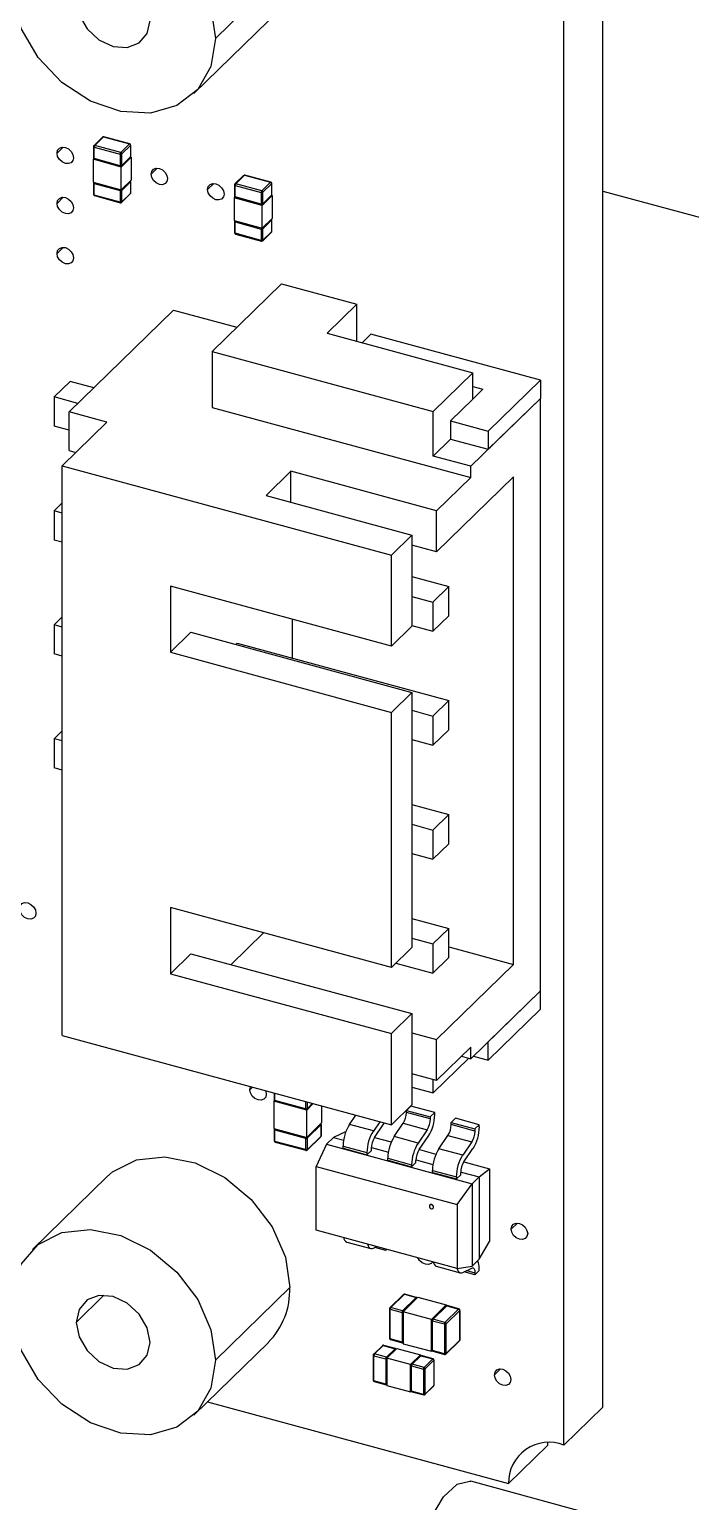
# Model space of a CAD drawing. Header units: inches. Extents: x 0 to 10.9, y 0 to 8.4.
# Drawn here: x 8.276 to 8.765, y 4.706 to 5.796 of the extents above; entities that cross this region are included whole.
import ezdxf

# ---------------------------------------------------------------- set-up
doc = ezdxf.new("R2010")
doc.units = ezdxf.units.IN
doc.header["$MEASUREMENT"] = 0

msp = doc.modelspace()

# ---------------------------------------------------------------- linework, layer by layer
at = {"color": 7, "linetype": 'Continuous', "lineweight": 25}
for p, q in [((8.7002, 4.7763), (8.7002, 5.8781)), ((8.4134, 5.7897), (8.4685, 5.8435)), ((8.6714, 4.7481), (8.6714, 5.85)), ((8.3975, 5.749), (8.4526, 5.8028)), ((8.3299, 5.7167), (8.3234, 5.7103)), ((8.3241, 5.7105), (8.3305, 5.7168)), ((8.3305, 5.7168), (8.3497, 5.7116)), ((8.35, 5.7117), (8.3308, 5.7169)), ((8.3231, 5.7097), (8.3231, 5.7012)), ((8.3236, 5.7092), (8.3428, 5.704)), ((8.3236, 5.7007), (8.3236, 5.7092)), ((8.3433, 5.7053), (8.3241, 5.7105)), ((8.3428, 5.704), (8.3428, 5.6955)), ((8.3497, 5.7116), (8.3433, 5.7053)), ((8.351, 5.7017), (8.3437, 5.6945)), ((8.3439, 5.6953), (8.3504, 5.7016)), ((8.3441, 5.7042), (8.3506, 5.7105)), ((8.3441, 5.6957), (8.3441, 5.7042)), ((8.3506, 5.702), (8.3441, 5.6957)), ((8.3506, 5.7105), (8.3506, 5.702)), ((8.3506, 5.7018), (8.351, 5.7017)), ((8.3507, 5.7023), (8.3507, 5.7108)), ((8.351, 5.7017), (8.351, 5.6848)), ((8.3233, 5.7006), (8.3228, 5.7002)), ((8.3437, 5.6945), (8.3228, 5.7002)), ((8.3228, 5.7002), (8.3228, 5.6833)), ((8.3428, 5.6955), (8.3236, 5.7007)), ((8.3238, 5.7003), (8.343, 5.695)), ((8.3437, 5.6776), (8.3437, 5.6945)), ((8.3228, 5.6833), (8.3437, 5.6776)), ((8.3231, 5.6827), (8.3231, 5.6742)), ((8.3236, 5.6822), (8.3428, 5.677)), ((8.3236, 5.6737), (8.3236, 5.6822)), ((8.351, 5.6848), (8.3437, 5.6776)), ((8.3441, 5.6772), (8.3506, 5.6835)), ((8.3506, 5.6835), (8.3506, 5.675)), ((8.3507, 5.6753), (8.3507, 5.6838)), ((8.4276, 5.6813), (8.4276, 5.6728)), ((8.4343, 5.6883), (8.4279, 5.682)), ((8.4281, 5.6809), (8.4473, 5.6756)), ((8.4281, 5.6723), (8.4281, 5.6809)), ((8.4285, 5.6821), (8.435, 5.6884)), ((8.4477, 5.6769), (8.4285, 5.6821)), ((8.435, 5.6884), (8.4542, 5.6832)), ((8.4545, 5.6833), (8.4352, 5.6885)), ((8.4542, 5.6832), (8.4477, 5.6769)), ((8.4486, 5.6758), (8.455, 5.6821)), ((8.455, 5.6821), (8.455, 5.6736)), ((8.4552, 5.6739), (8.4552, 5.6824)), ((8.3428, 5.6685), (8.3236, 5.6737)), ((8.3238, 5.6733), (8.343, 5.668)), ((8.3428, 5.677), (8.3428, 5.6685)), ((8.3439, 5.6683), (8.3504, 5.6746)), ((8.3441, 5.6687), (8.3441, 5.6772)), ((8.3506, 5.675), (8.3441, 5.6687)), ((8.4277, 5.6722), (8.4272, 5.6718)), ((8.4481, 5.6661), (8.4272, 5.6718)), ((8.4272, 5.6718), (8.4272, 5.6549)), ((8.4473, 5.6671), (8.4281, 5.6723)), ((8.4283, 5.6719), (8.4475, 5.6666)), ((8.4473, 5.6756), (8.4473, 5.6671)), ((8.4555, 5.6733), (8.4481, 5.6661)), ((8.4484, 5.6669), (8.4549, 5.6732)), ((8.4486, 5.6673), (8.4486, 5.6758)), ((8.455, 5.6736), (8.4486, 5.6673)), ((8.455, 5.6734), (8.4555, 5.6733)), ((8.4555, 5.6733), (8.4555, 5.6564)), ((8.7002, 5.6767), (9.2549, 5.526)), ((8.4481, 5.6492), (8.4481, 5.6661)), ((8.4272, 5.6549), (8.4481, 5.6492)), ((8.4276, 5.6543), (8.4276, 5.6458)), ((8.4281, 5.6539), (8.4473, 5.6486)), ((8.4281, 5.6454), (8.4281, 5.6539)), ((8.4473, 5.6486), (8.4473, 5.6401)), ((8.4555, 5.6564), (8.4481, 5.6492)), ((8.4486, 5.6488), (8.455, 5.6551)), ((8.4486, 5.6403), (8.4486, 5.6488)), ((8.455, 5.6466), (8.4486, 5.6403)), ((8.455, 5.6551), (8.455, 5.6466)), ((8.4552, 5.6469), (8.4552, 5.6554)), ((8.4473, 5.6401), (8.4281, 5.6454)), ((8.4283, 5.6449), (8.4475, 5.6396)), ((8.4484, 5.6399), (8.4549, 5.6462)), ((8.4624, 5.6081), (8.411, 5.5579)), ((8.4624, 5.6081), (8.5182, 5.593)), ((8.5182, 5.593), (8.4961, 5.5714)), ((8.5182, 5.5654), (8.5182, 5.593)), ((8.3052, 5.5132), (8.3824, 5.5885)), ((8.3824, 5.5885), (8.4293, 5.5758)), ((8.4961, 5.5714), (8.6041, 5.5421)), ((8.5286, 5.5707), (8.5221, 5.5644)), ((8.654, 5.5367), (8.5286, 5.5707)), ((8.411, 5.5579), (8.411, 5.5165)), ((8.411, 5.5579), (8.5747, 5.5134)), ((8.6041, 5.5421), (8.5747, 5.5134)), ((8.6041, 5.5227), (8.6041, 5.5421)), ((8.3058, 5.5358), (8.294, 5.5243)), ((8.3234, 5.531), (8.3058, 5.5358)), ((8.6041, 5.5319), (8.6114, 5.5299)), ((8.6041, 5.5319), (8.6114, 5.5299)), ((8.6114, 5.5299), (8.6041, 5.5227)), ((8.6154, 5.499), (8.654, 5.5367)), ((8.654, 5.5367), (8.654, 5.5232)), ((8.3116, 5.5195), (8.294, 5.5243)), ((8.294, 5.5243), (8.294, 5.5027)), ((8.411, 5.5165), (8.6025, 5.4645)), ((8.6041, 5.5227), (8.5875, 5.5066)), ((8.654, 5.5231), (8.6025, 5.4729)), ((8.6154, 5.4855), (8.654, 5.5232)), ((8.6539, 5.5231), (8.654, 5.5231)), ((8.654, 5.0844), (8.654, 5.5231)), ((8.3, 5.4733), (8.333, 5.5056)), ((8.333, 5.5056), (8.3052, 5.5132)), ((8.3052, 5.4845), (8.3052, 5.5132)), ((8.5747, 5.4805), (8.5747, 5.5134)), ((8.5875, 5.5066), (8.5875, 5.4931)), ((8.5875, 5.5066), (8.6154, 5.499)), ((8.3052, 5.4997), (8.294, 5.5027)), ((8.6154, 5.499), (8.6154, 5.4855)), ((8.3052, 5.4845), (8.3101, 5.4832)), ((8.5875, 5.4931), (8.5747, 5.4805)), ((8.5875, 5.4931), (8.6154, 5.4855)), ((8.3, 5.0515), (8.3, 5.4733)), ((8.3, 5.4733), (8.5437, 5.4071)), ((8.6025, 5.4729), (8.5747, 5.4805)), ((8.6025, 5.4645), (8.6025, 5.4729)), ((8.4693, 5.4692), (8.4509, 5.4512)), ((8.5772, 5.4398), (8.4693, 5.4692)), ((8.4693, 5.4462), (8.4693, 5.4692)), ((8.6342, 5.4651), (8.5772, 5.4095)), ((8.5772, 5.4398), (8.6025, 5.4645)), ((8.6342, 5.104), (8.6342, 5.4651)), ((8.4509, 5.4512), (8.5589, 5.4219)), ((8.3, 5.4458), (8.294, 5.4399)), ((8.3, 5.4383), (8.294, 5.4399)), ((8.294, 5.4399), (8.294, 5.4183)), ((8.5772, 5.4095), (8.5772, 5.4398)), ((8.3, 5.4167), (8.294, 5.4183)), ((8.5437, 5.4071), (8.5589, 5.4219)), ((8.5589, 5.4219), (8.5589, 5.3544)), ((8.5437, 5.3396), (8.5437, 5.4071)), ((8.5772, 5.4095), (8.5589, 5.4145)), ((8.5589, 5.3912), (8.5863, 5.3838)), ((8.5437, 5.3396), (8.3801, 5.3841)), ((8.3801, 5.3841), (8.3801, 5.3352)), ((8.5589, 5.3765), (8.5745, 5.3723)), ((8.5863, 5.3838), (8.5745, 5.3723)), ((8.5863, 5.3622), (8.5863, 5.3838)), ((8.5745, 5.3723), (8.5745, 5.3507)), ((8.3, 5.3614), (8.294, 5.3556)), ((8.3, 5.3539), (8.294, 5.3556)), ((8.294, 5.3556), (8.294, 5.334)), ((8.4706, 5.3308), (8.4706, 5.3595)), ((8.5589, 5.3544), (8.5437, 5.3396)), ((8.5589, 5.3549), (8.5745, 5.3507)), ((8.5745, 5.3507), (8.5863, 5.3622)), ((8.3952, 5.35), (8.3801, 5.3352)), ((8.3952, 5.35), (8.5589, 5.3055)), ((8.4296, 5.342), (8.4285, 5.3409)), ((8.4296, 5.342), (8.5863, 5.2994)), ((8.3, 5.3323), (8.294, 5.334)), ((8.3801, 5.3352), (8.5437, 5.2907)), ((8.5589, 5.3055), (8.5437, 5.2907)), ((8.5589, 5.3055), (8.5589, 5.1165)), ((8.5863, 5.2994), (8.5745, 5.2879)), ((8.5863, 5.2778), (8.5863, 5.2994)), ((8.5437, 5.1017), (8.5437, 5.2907)), ((8.5589, 5.2922), (8.5745, 5.2879)), ((8.5745, 5.2879), (8.5745, 5.2663)), ((8.3, 5.277), (8.294, 5.2712)), ((8.5745, 5.2663), (8.5863, 5.2778)), ((8.3, 5.2696), (8.294, 5.2712)), ((8.294, 5.2712), (8.294, 5.2496)), ((8.5589, 5.2706), (8.5745, 5.2663)), ((8.3, 5.248), (8.294, 5.2496)), ((8.5589, 5.2225), (8.5863, 5.215)), ((8.5863, 5.215), (8.5745, 5.2035)), ((8.5863, 5.1934), (8.5863, 5.215)), ((8.5589, 5.2078), (8.5745, 5.2035)), ((8.5745, 5.2035), (8.5745, 5.182)), ((8.5745, 5.182), (8.5863, 5.1934)), ((8.5589, 5.1862), (8.5745, 5.182)), ((8.5437, 5.1017), (8.3801, 5.1462)), ((8.3801, 5.1462), (8.3801, 5.0972)), ((8.5589, 5.1381), (8.5863, 5.1307)), ((8.425, 5.104), (8.449, 5.1274)), ((8.5589, 5.1234), (8.5745, 5.1192)), ((8.5863, 5.1307), (8.5745, 5.1192)), ((8.5863, 5.1091), (8.5863, 5.1307)), ((8.5589, 5.1165), (8.5437, 5.1017)), ((8.5745, 5.1192), (8.5745, 5.0976)), ((8.5863, 5.117), (8.6342, 5.104)), ((8.3952, 5.112), (8.3801, 5.0972)), ((8.3952, 5.112), (8.5589, 5.0676)), ((8.5471, 5.105), (8.5745, 5.0976)), ((8.5745, 5.0976), (8.5863, 5.1091)), ((8.5772, 5.0484), (8.6342, 5.104)), ((8.3801, 5.0972), (8.5437, 5.0528)), ((8.654, 5.0844), (8.6025, 5.0342)), ((8.6154, 5.0467), (8.654, 5.0844)), ((8.654, 5.0844), (8.6539, 5.0844)), ((8.654, 5.0709), (8.654, 5.0844)), ((8.6154, 5.0332), (8.654, 5.0709)), ((8.5589, 5.0676), (8.5437, 5.0528)), ((8.5589, 5.0676), (8.5589, 5.0001)), ((8.3, 5.0515), (8.5437, 4.9853)), ((8.5437, 4.9853), (8.5437, 5.0528)), ((8.5589, 5.0534), (8.5772, 5.0484)), ((8.5772, 5.018), (8.5772, 5.0484)), ((8.6025, 5.0427), (8.5772, 5.018)), ((8.5957, 5.0361), (8.6025, 5.0342)), ((8.6025, 5.0342), (8.6025, 5.0427)), ((8.6045, 5.0362), (8.6154, 5.0332)), ((8.6153, 5.0467), (8.6154, 5.0467)), ((8.6154, 5.0332), (8.6154, 5.0467)), ((8.601, 5.0346), (8.5747, 5.0089)), ((8.5772, 5.018), (8.5589, 5.023)), ((8.5747, 5.0089), (8.5747, 5.0187)), ((8.457, 5.0088), (8.457, 5.0038)), ((8.4802, 4.9972), (8.4575, 5.0034)), ((8.5589, 5.0132), (8.5747, 5.0089)), ((8.4571, 5.0033), (8.4566, 5.0028)), ((8.481, 4.9962), (8.4566, 5.0028)), ((8.4566, 5.0028), (8.4566, 4.9826)), ((8.4577, 5.0029), (8.4804, 4.9967)), ((8.4859, 5.001), (8.481, 4.9962)), ((8.481, 4.9759), (8.481, 4.9962)), ((8.4813, 4.997), (8.4855, 5.0011)), ((8.492, 4.9993), (8.492, 4.9867)), ((8.5127, 4.9856), (8.5174, 4.9924)), ((8.5589, 5.0001), (8.5437, 4.9853)), ((8.5548, 4.996), (8.5581, 4.9991)), ((8.5548, 4.996), (8.5725, 4.9912)), ((8.5548, 4.9944), (8.5548, 4.996)), ((8.5725, 4.9896), (8.5549, 4.9944)), ((8.5758, 4.9943), (8.5581, 4.9991)), ((8.5758, 4.9943), (8.5725, 4.9912)), ((8.5758, 4.9927), (8.5758, 4.9943)), ((8.4566, 4.9826), (8.481, 4.9759)), ((8.457, 4.982), (8.457, 4.9735)), ((8.4575, 4.9815), (8.4802, 4.9754)), ((8.4575, 4.973), (8.4575, 4.9815)), ((8.492, 4.9867), (8.481, 4.9759)), ((8.4815, 4.9756), (8.4916, 4.9855)), ((8.4916, 4.9855), (8.4916, 4.977)), ((8.4917, 4.9772), (8.4917, 4.9857)), ((8.5304, 4.9808), (8.5127, 4.9856)), ((8.5351, 4.9876), (8.5304, 4.9807)), ((8.5312, 4.9759), (8.5379, 4.9857)), ((8.5379, 4.9857), (8.5385, 4.9867)), ((8.5458, 4.9766), (8.5525, 4.9864)), ((8.5525, 4.9864), (8.5702, 4.9816)), ((8.5702, 4.9816), (8.5635, 4.9718)), ((8.5725, 4.9912), (8.5725, 4.9896)), ((8.5879, 4.987), (8.5911, 4.9901)), ((8.5879, 4.987), (8.6056, 4.9822)), ((8.5879, 4.9854), (8.5879, 4.987)), ((8.6056, 4.9806), (8.5879, 4.9854)), ((8.6088, 4.9853), (8.5911, 4.9901)), ((8.6088, 4.9853), (8.6056, 4.9822)), ((8.6056, 4.9822), (8.6056, 4.9806)), ((8.6088, 4.9837), (8.6088, 4.9853)), ((8.4802, 4.9669), (8.4575, 4.973)), ((8.4577, 4.9725), (8.4804, 4.9664)), ((8.4802, 4.9754), (8.4802, 4.9669)), ((8.4813, 4.9666), (8.4914, 4.9765)), ((8.4916, 4.977), (8.4815, 4.9671)), ((8.4815, 4.9671), (8.4815, 4.9756)), ((8.4957, 4.9709), (8.4881, 4.9545)), ((8.5009, 4.976), (8.4957, 4.9709)), ((8.4957, 4.9709), (8.6035, 4.9416)), ((8.5101, 4.9803), (8.5009, 4.976)), ((8.5009, 4.976), (8.5084, 4.974)), ((8.5313, 4.9759), (8.5436, 4.9726)), ((8.5635, 4.9718), (8.5458, 4.9766)), ((8.5643, 4.9669), (8.571, 4.9767)), ((8.5789, 4.9676), (8.5856, 4.9774)), ((8.5856, 4.9774), (8.6032, 4.9726)), ((8.6032, 4.9726), (8.5966, 4.9628)), ((8.5079, 4.9695), (8.5256, 4.9647)), ((8.508, 4.9679), (8.508, 4.9695)), ((8.508, 4.9679), (8.5256, 4.9631)), ((8.5256, 4.9631), (8.5289, 4.9663)), ((8.5256, 4.9647), (8.5256, 4.9631)), ((8.5289, 4.9684), (8.5415, 4.965)), ((8.5289, 4.9663), (8.5289, 4.9679)), ((8.541, 4.9605), (8.5587, 4.9557)), ((8.541, 4.959), (8.541, 4.9605)), ((8.5644, 4.9669), (8.5767, 4.9636)), ((8.5966, 4.9628), (8.5789, 4.9676)), ((8.5974, 4.9579), (8.6041, 4.9677)), ((8.4881, 4.9545), (8.5925, 4.9262)), ((8.4881, 4.9074), (8.4881, 4.9545)), ((8.541, 4.959), (8.5587, 4.9541)), ((8.5587, 4.9541), (8.5619, 4.9573)), ((8.5587, 4.9557), (8.5587, 4.9541)), ((8.5619, 4.9573), (8.5619, 4.9589)), ((8.562, 4.9594), (8.5745, 4.956)), ((8.5741, 4.9515), (8.5918, 4.9467)), ((8.5741, 4.95), (8.5741, 4.9515)), ((8.5741, 4.95), (8.5918, 4.9452)), ((8.595, 4.9483), (8.595, 4.9499)), ((8.5953, 4.9503), (8.6088, 4.9467)), ((8.5974, 4.9579), (8.6163, 4.9528)), ((8.6088, 4.9467), (8.6163, 4.9528)), ((8.6163, 4.9528), (8.6163, 4.8988)), ((8.333, 4.9467), (8.2779, 4.8929)), ((8.5918, 4.9452), (8.595, 4.9483)), ((8.5918, 4.9467), (8.5918, 4.9452)), ((8.5925, 4.9262), (8.6035, 4.9416)), ((8.6035, 4.9416), (8.6088, 4.9467)), ((8.6035, 4.9416), (8.6035, 4.8807)), ((8.6088, 4.9467), (8.6088, 4.8858)), ((8.5721, 4.926), (8.5721, 4.9259)), ((8.5733, 4.9262), (8.5734, 4.9262)), ((8.5746, 4.9234), (8.5746, 4.9234)), ((8.5925, 4.9262), (8.5925, 4.879)), ((8.5925, 4.879), (8.4881, 4.9074)), ((8.5108, 4.8985), (8.5284, 4.8937)), ((8.5304, 4.8939), (8.533, 4.8952)), ((8.5395, 4.8922), (8.5314, 4.8944)), ((8.6088, 4.8858), (8.6163, 4.8988)), ((8.5395, 4.8934), (8.5395, 4.8922)), ((8.5395, 4.8922), (8.5404, 4.8932)), ((8.6035, 4.8807), (8.6088, 4.8858)), ((8.5769, 4.8805), (8.5946, 4.8757)), ((8.5925, 4.879), (8.6035, 4.8807)), ((8.5966, 4.8759), (8.6032, 4.8792)), ((8.6056, 4.8742), (8.5975, 4.8764)), ((8.6056, 4.8742), (8.6088, 4.8773)), ((8.6056, 4.8758), (8.6056, 4.8742)), ((8.6088, 4.8773), (8.6088, 4.8789)), ((8.4134, 4.8111), (8.4685, 4.8649)), ((8.5527, 4.8597), (8.5426, 4.8498)), ((8.5432, 4.8499), (8.5534, 4.8598)), ((8.5621, 4.8574), (8.552, 4.8475)), ((8.5634, 4.8576), (8.5524, 4.8469)), ((8.5534, 4.8598), (8.5621, 4.8574)), ((8.5624, 4.8575), (8.5536, 4.8599)), ((8.5634, 4.8576), (8.5843, 4.8519)), ((8.5843, 4.8519), (8.5733, 4.8412)), ((8.5841, 4.8512), (8.5739, 4.8413)), ((8.5746, 4.8414), (8.5847, 4.8513)), ((8.5843, 4.8519), (8.5843, 4.8513)), ((8.5847, 4.8513), (8.5935, 4.8489)), ((8.5937, 4.849), (8.585, 4.8514)), ((8.5423, 4.8491), (8.5423, 4.8271)), ((8.5428, 4.8487), (8.5516, 4.8463)), ((8.5428, 4.8267), (8.5428, 4.8487)), ((8.552, 4.8475), (8.5432, 4.8499)), ((8.5516, 4.8463), (8.5516, 4.8243)), ((8.5733, 4.8412), (8.5524, 4.8469)), ((8.5524, 4.8469), (8.5524, 4.8232)), ((8.5733, 4.8176), (8.5733, 4.8412)), ((8.5736, 4.8406), (8.5736, 4.8186)), ((8.5741, 4.8402), (8.5829, 4.8378)), ((8.5741, 4.8181), (8.5741, 4.8402)), ((8.5833, 4.839), (8.5746, 4.8414)), ((8.5935, 4.8489), (8.5833, 4.839)), ((8.5842, 4.838), (8.5943, 4.8479)), ((8.5943, 4.8479), (8.5943, 4.8259)), ((8.5944, 4.8261), (8.5944, 4.8481)), ((8.5829, 4.8378), (8.5829, 4.8158)), ((8.5842, 4.816), (8.5842, 4.838)), ((8.3975, 4.7704), (8.4526, 4.8242)), ((8.537, 4.8217), (8.5306, 4.8154)), ((8.5312, 4.8156), (8.5377, 4.8219)), ((8.5377, 4.8219), (8.5465, 4.8195)), ((8.5467, 4.8196), (8.538, 4.822)), ((8.5465, 4.8195), (8.54, 4.8132)), ((8.5478, 4.8197), (8.5404, 4.8125)), ((8.5516, 4.8243), (8.5428, 4.8267)), ((8.543, 4.8262), (8.5518, 4.8238)), ((8.5478, 4.8197), (8.5652, 4.815)), ((8.5524, 4.8232), (8.5733, 4.8176)), ((8.5738, 4.818), (8.5733, 4.8176)), ((8.5829, 4.8158), (8.5741, 4.8181)), ((8.584, 4.8155), (8.5941, 4.8254)), ((8.5943, 4.8259), (8.5842, 4.816)), ((8.5303, 4.8148), (8.5303, 4.7961)), ((8.5308, 4.8143), (8.5396, 4.8119)), ((8.5308, 4.7957), (8.5308, 4.8143)), ((8.54, 4.8132), (8.5312, 4.8156)), ((8.5396, 4.8119), (8.5396, 4.7933)), ((8.5578, 4.8078), (8.5404, 4.8125)), ((8.5404, 4.8125), (8.5404, 4.7923)), ((8.5652, 4.815), (8.5578, 4.8078)), ((8.5578, 4.7875), (8.5578, 4.8078)), ((8.5581, 4.8072), (8.5581, 4.7886)), ((8.5649, 4.8142), (8.5584, 4.8079)), ((8.5591, 4.808), (8.5656, 4.8143)), ((8.5679, 4.8056), (8.5591, 4.808)), ((8.5652, 4.815), (8.5652, 4.8144)), ((8.5656, 4.8143), (8.5743, 4.8119)), ((8.5746, 4.812), (8.5658, 4.8144)), ((8.5743, 4.8119), (8.5679, 4.8056)), ((8.5687, 4.8046), (8.5752, 4.8109)), ((8.5743, 4.8177), (8.5831, 4.8153)), ((8.5752, 4.8109), (8.5752, 4.7923)), ((8.5753, 4.7925), (8.5753, 4.8111)), ((8.5587, 4.8068), (8.5674, 4.8044)), ((8.5587, 4.7881), (8.5587, 4.8068)), ((8.5674, 4.8044), (8.5674, 4.7857)), ((8.5687, 4.7859), (8.5687, 4.8046)), ((8.5396, 4.7933), (8.5308, 4.7957)), ((8.531, 4.7952), (8.5398, 4.7928)), ((8.5404, 4.7923), (8.5578, 4.7875)), ((8.5583, 4.788), (8.5578, 4.7875)), ((8.5674, 4.7857), (8.5587, 4.7881)), ((8.5588, 4.7876), (8.5676, 4.7853)), ((8.5685, 4.7855), (8.575, 4.7918)), ((8.5752, 4.7923), (8.5687, 4.7859)), ((8.4076, 4.7802), (8.6305, 4.7196)), ((8.7002, 4.7763), (8.6714, 4.7481)), ((8.6593, 4.7478), (8.6305, 4.7196)), ((8.6593, 4.7497), (8.6593, 4.7478)), ((8.7069, 4.6929), (8.6025, 4.7213))]:
    msp.add_line(p, q, dxfattribs=at)
at = {"color": 8, "linetype": 'Continuous', "lineweight": 25}
for p, q in [((8.3008, 5.7092), (8.2962, 5.7047)), ((8.3704, 5.6937), (8.3658, 5.6892)), ((8.4122, 5.6823), (8.4076, 5.6778)), ((8.3008, 5.6721), (8.2962, 5.6676)), ((8.3008, 5.635), (8.2962, 5.6305)), ((8.4409, 5.0132), (8.4389, 5.0113)), ((8.4575, 5.0034), (8.4575, 5.0087)), ((8.4802, 5.0025), (8.4802, 4.9972)), ((8.4815, 4.9974), (8.4815, 5.0022)), ((8.4853, 5.0012), (8.4815, 4.9974)), ((8.637, 4.9125), (8.6324, 4.9081)), ((8.5996, 4.8774), (8.6056, 4.8758)), ((8.3104, 4.839), (8.3309, 4.8591)), ((8.6246, 4.8045), (8.62, 4.8001))]:
    msp.add_line(p, q, dxfattribs=at)
at = {"color": 7, "linetype": 'Continuous', "lineweight": 25, "flags": 128}
for points in [[(8.4134, 5.7897), (8.4101, 5.769), (8.4003, 5.7519), (8.3849, 5.7401), (8.3654, 5.7344), (8.3433, 5.7356), (8.3208, 5.7433), (8.2998, 5.757), (8.2822, 5.7755), (8.2695, 5.797), (8.2628, 5.8197), (8.2628, 5.8416), (8.2695, 5.8607), (8.2822, 5.8753), (8.2998, 5.8841), (8.3208, 5.8864), (8.3433, 5.8819), (8.3654, 5.8711), (8.3849, 5.8548), (8.4003, 5.8346), (8.4101, 5.8123), (8.4134, 5.7897)], [(8.3104, 5.8177), (8.3125, 5.807), (8.3184, 5.7968), (8.3272, 5.7887), (8.3377, 5.7838), (8.3481, 5.783), (8.357, 5.7864), (8.3629, 5.7933), (8.365, 5.8029), (8.3629, 5.8136), (8.357, 5.8237), (8.3481, 5.8319), (8.3377, 5.8367), (8.3272, 5.8376), (8.3184, 5.8342), (8.3125, 5.8273), (8.3104, 5.8177)], [(8.2962, 5.7047), (8.2966, 5.7069), (8.298, 5.7084), (8.2999, 5.7092), (8.3023, 5.709), (8.3046, 5.7079), (8.3066, 5.7061), (8.3079, 5.7038), (8.3084, 5.7014), (8.3079, 5.6993), (8.3066, 5.6977), (8.3046, 5.697), (8.3023, 5.6972), (8.2999, 5.6983), (8.298, 5.7001), (8.2966, 5.7024), (8.2962, 5.7047)], [(8.3658, 5.6892), (8.3663, 5.6913), (8.3676, 5.6929), (8.3696, 5.6936), (8.3719, 5.6934), (8.3742, 5.6924), (8.3762, 5.6905), (8.3775, 5.6883), (8.378, 5.6859), (8.3775, 5.6837), (8.3762, 5.6822), (8.3742, 5.6814), (8.3719, 5.6816), (8.3696, 5.6827), (8.3676, 5.6845), (8.3663, 5.6868), (8.3658, 5.6892)], [(8.4076, 5.6778), (8.4081, 5.68), (8.4094, 5.6815), (8.4114, 5.6823), (8.4137, 5.6821), (8.416, 5.681), (8.418, 5.6792), (8.4193, 5.6769), (8.4198, 5.6745), (8.4193, 5.6724), (8.418, 5.6708), (8.416, 5.6701), (8.4137, 5.6703), (8.4114, 5.6714), (8.4094, 5.6732), (8.4081, 5.6755), (8.4076, 5.6778)], [(8.2962, 5.6676), (8.2966, 5.6698), (8.298, 5.6713), (8.2999, 5.6721), (8.3023, 5.6719), (8.3046, 5.6708), (8.3066, 5.669), (8.3079, 5.6667), (8.3084, 5.6643), (8.3079, 5.6622), (8.3066, 5.6606), (8.3046, 5.6599), (8.3023, 5.6601), (8.2999, 5.6611), (8.298, 5.663), (8.2966, 5.6652), (8.2962, 5.6676)], [(8.2962, 5.6305), (8.2966, 5.6326), (8.298, 5.6342), (8.2999, 5.6349), (8.3023, 5.6348), (8.3046, 5.6337), (8.3066, 5.6318), (8.3079, 5.6296), (8.3084, 5.6272), (8.3079, 5.6251), (8.3066, 5.6235), (8.3046, 5.6228), (8.3023, 5.6229), (8.2999, 5.624), (8.298, 5.6258), (8.2966, 5.6281), (8.2962, 5.6305)], [(8.2683, 5.1454), (8.2688, 5.1475), (8.2701, 5.1491), (8.2721, 5.1498), (8.2744, 5.1496), (8.2768, 5.1485), (8.2787, 5.1467), (8.2801, 5.1444), (8.2805, 5.1421), (8.2801, 5.1399), (8.2787, 5.1384), (8.2768, 5.1376), (8.2744, 5.1378), (8.2721, 5.1389), (8.2701, 5.1407), (8.2688, 5.143), (8.2683, 5.1454)], [(8.4389, 5.0113), (8.4394, 5.0134), (8.4395, 5.0136)], [(8.4506, 5.0106), (8.4507, 5.0103), (8.4511, 5.0079), (8.4507, 5.0058), (8.4493, 5.0043), (8.4474, 5.0035), (8.445, 5.0037), (8.4427, 5.0048), (8.4407, 5.0066), (8.4394, 5.0089), (8.4389, 5.0113)], [(8.333, 4.9467), (8.3373, 4.9504), (8.3549, 4.9593), (8.376, 4.9616), (8.3985, 4.9571), (8.4205, 4.9462), (8.44, 4.93), (8.4554, 4.9098), (8.4652, 4.8874), (8.4685, 4.8649)], [(8.5733, 4.9262), (8.5727, 4.9262), (8.5722, 4.926), (8.5719, 4.9256), (8.5718, 4.9251), (8.5719, 4.9245), (8.5722, 4.9239), (8.5727, 4.9234), (8.5733, 4.9231), (8.5739, 4.9231), (8.5745, 4.9233), (8.5748, 4.9237), (8.5749, 4.9242), (8.5748, 4.9248), (8.5745, 4.9254), (8.5739, 4.9259), (8.5733, 4.9262)], [(8.4134, 4.8111), (8.4101, 4.7903), (8.4003, 4.7733), (8.3849, 4.7614), (8.3654, 4.7558), (8.3433, 4.7569), (8.3208, 4.7647), (8.2998, 4.7784), (8.2822, 4.7968), (8.2695, 4.8183), (8.2628, 4.841), (8.2628, 4.8629), (8.2695, 4.882), (8.2822, 4.8966), (8.2998, 4.9055), (8.3208, 4.9078), (8.3433, 4.9033), (8.3654, 4.8924), (8.3849, 4.8762), (8.4003, 4.856), (8.4101, 4.8336), (8.4134, 4.8111)], [(8.6324, 4.9081), (8.6329, 4.9102), (8.6342, 4.9118), (8.6362, 4.9125), (8.6385, 4.9123), (8.6408, 4.9112), (8.6428, 4.9094), (8.6441, 4.9071), (8.6446, 4.9047), (8.6441, 4.9026), (8.6428, 4.9011), (8.6408, 4.9003), (8.6385, 4.9005), (8.6362, 4.9016), (8.6342, 4.9034), (8.6329, 4.9057), (8.6324, 4.9081)], [(8.526, 4.8971), (8.5264, 4.8958), (8.527, 4.8948), (8.5277, 4.894), (8.5285, 4.8936), (8.5294, 4.8936), (8.5304, 4.8939)], [(8.5744, 4.8839), (8.5732, 4.8826), (8.5712, 4.8818), (8.5689, 4.882), (8.5665, 4.8831), (8.5645, 4.8849), (8.5633, 4.8869)], [(8.5922, 4.8791), (8.5926, 4.8779), (8.5931, 4.8768), (8.5938, 4.8761), (8.5946, 4.8757), (8.5956, 4.8756), (8.5966, 4.8759)], [(8.6032, 4.8792), (8.6037, 4.8793), (8.6042, 4.8793), (8.6046, 4.8791), (8.605, 4.8787), (8.6052, 4.8782), (8.6055, 4.8775), (8.6056, 4.8767), (8.6056, 4.8758)], [(8.3104, 4.839), (8.3125, 4.8284), (8.3184, 4.8182), (8.3272, 4.81), (8.3377, 4.8052), (8.3481, 4.8044), (8.357, 4.8077), (8.3629, 4.8147), (8.365, 4.8242), (8.3629, 4.8349), (8.357, 4.8451), (8.3481, 4.8532), (8.3377, 4.8581), (8.3272, 4.8589), (8.3184, 4.8556), (8.3125, 4.8486), (8.3104, 4.839)], [(8.62, 4.8001), (8.6205, 4.8022), (8.6218, 4.8038), (8.6238, 4.8045), (8.6261, 4.8043), (8.6284, 4.8032), (8.6304, 4.8014), (8.6317, 4.7991), (8.6322, 4.7968), (8.6317, 4.7946), (8.6304, 4.7931), (8.6284, 4.7923), (8.6261, 4.7925), (8.6238, 4.7936), (8.6218, 4.7954), (8.6205, 4.7977), (8.62, 4.8001)], [(8.5715, 4.6073), (8.5681, 4.609), (8.5621, 4.6182), (8.5595, 4.6337), (8.5606, 4.6532), (8.5653, 4.6743), (8.5729, 4.694), (8.5824, 4.7097), (8.5925, 4.7193), (8.6019, 4.7214), (8.6025, 4.7213)]]:
    msp.add_lwpolyline(points, dxfattribs=at)
at = {"color": 7, "linetype": 'Continuous', "lineweight": 25}
for centre, radius, start, end in [((8.3305, 5.716), 0.000945, 74.7955, 134.305), ((8.3241, 5.7097), 0.000945, 134.305, 180), ((8.3241, 5.7012), 0.000945, 180, 254.7955), ((8.3256, 5.7093), 0.00193, 140.5129, 180.3434), ((8.3448, 5.704), 0.00193, 140.5129, 180.3434), ((8.3433, 5.7054), 0.00146, 252.696, 305.3989), ((8.343, 5.7042), 0.00115, 3.3916, 74.3338), ((8.3494, 5.7105), 0.00115, 3.3916, 74.3338), ((8.3497, 5.7108), 0.000945, 0, 74.7955), ((8.3497, 5.7023), 0.000945, 314.305, 0), ((8.3433, 5.6969), 0.00146, 252.696, 305.3989), ((8.3433, 5.6959), 0.000945, 254.7955, 314.305), ((8.3241, 5.6827), 0.000945, 149.4166, 180), ((8.3497, 5.6838), 0.000945, 0, 34.1481), ((8.4285, 5.6813), 0.000945, 134.305, 180), ((8.43, 5.6809), 0.00193, 140.5129, 180.3434), ((8.435, 5.6876), 0.000945, 74.7955, 134.305), ((8.4539, 5.6821), 0.00115, 3.3916, 74.3338), ((8.4542, 5.6824), 0.000945, 0, 74.7955), ((8.3241, 5.6742), 0.000945, 180, 254.7955), ((8.3433, 5.6784), 0.00146, 252.696, 305.3989), ((8.3433, 5.6699), 0.00146, 252.696, 305.3989), ((8.3433, 5.6689), 0.000945, 254.7955, 314.305), ((8.3497, 5.6753), 0.000945, 314.305, 0), ((8.4285, 5.6728), 0.000945, 180, 254.7955), ((8.4492, 5.6756), 0.00193, 140.5129, 180.3434), ((8.4477, 5.677), 0.00146, 252.696, 305.3989), ((8.4474, 5.6758), 0.00115, 3.3916, 74.3338), ((8.4542, 5.6739), 0.000945, 314.305, 0), ((8.4477, 5.6685), 0.00146, 252.696, 305.3989), ((8.4477, 5.6676), 0.000945, 254.7955, 314.305), ((8.4285, 5.6543), 0.000945, 149.4166, 180), ((8.4477, 5.65), 0.00146, 252.696, 305.3989), ((8.4542, 5.6469), 0.000945, 314.305, 0), ((8.4542, 5.6554), 0.000945, 0, 34.1481), ((8.4285, 5.6458), 0.000945, 180, 254.7955), ((8.4477, 5.6415), 0.00146, 252.696, 305.3989), ((8.4477, 5.6406), 0.000945, 254.7955, 314.305), ((8.4579, 5.0038), 0.000945, 180, 254.7955), ((8.4806, 4.9986), 0.00146, 252.696, 305.3989), ((8.4806, 4.9977), 0.000945, 254.7955, 314.305), ((8.5395, 4.9946), 0.0154, 327.6653, 359.2403), ((8.545, 4.9932), 0.0308, 327.6653, 359.2403), ((8.4579, 4.982), 0.000945, 149.4166, 180), ((8.4908, 4.9857), 0.000945, 0, 34.1481), ((8.5387, 4.9691), 0.0308, 147.6841, 179.2384), ((8.5572, 4.9898), 0.0154, 327.6653, 359.2403), ((8.5726, 4.9856), 0.0154, 327.6653, 359.2403), ((8.5781, 4.9842), 0.0308, 327.6653, 359.2403), ((8.4579, 4.9735), 0.000945, 180, 254.7955), ((8.4806, 4.9767), 0.00146, 252.696, 305.3989), ((8.4908, 4.9772), 0.000945, 314.305, 0), ((8.5564, 4.9643), 0.0308, 147.6841, 179.2384), ((8.5442, 4.9676), 0.0154, 147.6653, 179.2403), ((8.5718, 4.9601), 0.0308, 147.6841, 179.2384), ((8.5895, 4.9553), 0.0308, 147.6841, 179.2384), ((8.5903, 4.9808), 0.0154, 327.6653, 359.2403), ((8.4806, 4.9682), 0.00146, 252.696, 305.3989), ((8.4806, 4.9673), 0.000945, 254.7955, 314.305), ((8.5773, 4.9587), 0.0154, 147.6653, 179.2403), ((8.6049, 4.9511), 0.0308, 147.6841, 179.2384), ((8.6225, 4.9463), 0.0308, 147.6841, 179.2384), ((8.6104, 4.9497), 0.0154, 147.6653, 179.2403), ((8.573, 4.925), 0.00123, 70.6233, 132.2867), ((8.5731, 4.9244), 0.00182, 326.9639, 80.928), ((8.5125, 4.9023), 0.00421, 185.6427, 245.4333), ((8.5792, 4.8847), 0.00477, 187.6857, 241.7884), ((8.598, 4.8796), 0.0108, 356.4251, 27.9772), ((8.4138, 4.8628), 0.0547, 315.1099, 2.1558), ((8.5534, 4.859), 0.000945, 74.7955, 134.305), ((8.5621, 4.8566), 0.000945, 34.1481, 74.7955), ((8.5847, 4.8505), 0.000945, 74.7955, 134.305), ((8.5432, 4.8491), 0.000945, 134.305, 180), ((8.5447, 4.8487), 0.00193, 140.5129, 180.3434), ((8.5535, 4.8463), 0.00193, 140.5129, 180.3434), ((8.5746, 4.8406), 0.000945, 134.305, 180), ((8.5761, 4.8402), 0.00193, 140.5129, 180.3434), ((8.5932, 4.8478), 0.00115, 3.3916, 74.3338), ((8.5935, 4.8481), 0.000945, 0, 74.7955), ((8.5848, 4.8378), 0.00193, 140.5129, 180.3434), ((8.5833, 4.8392), 0.00146, 252.696, 305.3989), ((8.583, 4.8379), 0.00115, 3.3916, 74.3338), ((8.5377, 4.8211), 0.000945, 74.7955, 134.305), ((8.5432, 4.8271), 0.000945, 180, 254.7955), ((8.5465, 4.8187), 0.000945, 34.1481, 74.7955), ((8.552, 4.8247), 0.000945, 254.7955, 294.6909), ((8.5746, 4.8186), 0.000945, 180, 254.7955), ((8.5935, 4.8261), 0.000945, 314.305, 0), ((8.5312, 4.8148), 0.000945, 134.305, 180), ((8.5327, 4.8143), 0.00193, 140.5129, 180.3434), ((8.5415, 4.812), 0.00193, 140.5129, 180.3434), ((8.5591, 4.8072), 0.000945, 134.305, 180), ((8.5606, 4.8068), 0.00193, 140.5129, 180.3434), ((8.5656, 4.8135), 0.000945, 74.7955, 134.305), ((8.574, 4.8108), 0.00115, 3.3916, 74.3338), ((8.5743, 4.8111), 0.000945, 0, 74.7955), ((8.5833, 4.8172), 0.00146, 252.696, 305.3989), ((8.5833, 4.8162), 0.000945, 254.7955, 314.305), ((8.5694, 4.8044), 0.00193, 140.5129, 180.3434), ((8.5679, 4.8058), 0.00146, 252.696, 305.3989), ((8.5676, 4.8045), 0.00115, 3.3916, 74.3338), ((8.5312, 4.7961), 0.000945, 180, 254.7955), ((8.54, 4.7937), 0.000945, 254.7955, 294.6909), ((8.5591, 4.7886), 0.000945, 180, 254.7955), ((8.5679, 4.7871), 0.00146, 252.696, 305.3989), ((8.5679, 4.7862), 0.000945, 254.7955, 314.305), ((8.5743, 4.7925), 0.000945, 314.305, 0), ((8.6605, 4.7201), 0.0301, 68.8623, 180.9223)]:
    msp.add_arc(centre, radius, start, end, dxfattribs=at)
at = {"color": 8, "linetype": 'Continuous', "lineweight": 25}
for centre, radius, start, end in [((8.3303, 5.7162), 0.000667, 71.1228, 131.7873), ((8.3307, 5.7166), 0.000256, 80.7318, 143.9675), ((8.3237, 5.7098), 0.000563, 193.41, 265.587), ((8.3237, 5.7013), 0.000563, 193.41, 265.587), ((8.3238, 5.7098), 0.000676, 71.5838, 131.3262), ((8.35, 5.7114), 0.000256, 80.7318, 143.9675), ((8.35, 5.702), 0.00061, 315.3545, 1.9113), ((8.3504, 5.7108), 0.000314, 310.6406, 357.9975), ((8.3504, 5.7023), 0.000314, 310.6406, 357.9975), ((8.3241, 5.7006), 0.000456, 167.2348, 236.4912), ((8.3433, 5.6954), 0.000483, 169.3516, 234.3744), ((8.3435, 5.6957), 0.00061, 315.3545, 1.9113), ((8.3237, 5.6828), 0.000563, 193.41, 265.587), ((8.3258, 5.6822), 0.00217, 158.2057, 178.9683), ((8.3496, 5.6835), 0.00103, 1.7012, 37.6558), ((8.3504, 5.6838), 0.000314, 310.6406, 357.9975), ((8.4281, 5.6814), 0.000563, 193.41, 265.587), ((8.4283, 5.6815), 0.000676, 71.5838, 131.3262), ((8.4348, 5.6878), 0.000667, 71.1228, 131.7873), ((8.4352, 5.6883), 0.000256, 80.7318, 143.9675), ((8.4544, 5.683), 0.000256, 80.7318, 143.9675), ((8.4548, 5.6824), 0.000314, 310.6406, 357.9975), ((8.3237, 5.6743), 0.000563, 193.41, 265.587), ((8.3241, 5.6736), 0.000456, 167.2348, 236.4912), ((8.345, 5.677), 0.00219, 158.2863, 178.8877), ((8.3433, 5.6684), 0.000483, 169.3516, 234.3744), ((8.3431, 5.6772), 0.00103, 1.7012, 37.6558), ((8.3435, 5.6687), 0.00061, 315.3545, 1.9113), ((8.35, 5.675), 0.00061, 315.3545, 1.9113), ((8.3504, 5.6753), 0.000314, 310.6406, 357.9975), ((8.4281, 5.6729), 0.000563, 193.41, 265.587), ((8.4285, 5.6722), 0.000456, 167.2348, 236.4912), ((8.4544, 5.6736), 0.00061, 315.3545, 1.9113), ((8.4548, 5.6739), 0.000314, 310.6406, 357.9975), ((8.4478, 5.667), 0.000483, 169.3516, 234.3744), ((8.448, 5.6673), 0.00061, 315.3545, 1.9113), ((8.4281, 5.6544), 0.000563, 193.41, 265.587), ((8.4303, 5.6538), 0.00217, 158.2057, 178.9683), ((8.4495, 5.6486), 0.00219, 158.2863, 178.8877), ((8.4475, 5.6488), 0.00103, 1.7012, 37.6558), ((8.454, 5.6551), 0.00103, 1.7012, 37.6558), ((8.4544, 5.6466), 0.00061, 315.3545, 1.9113), ((8.4548, 5.6554), 0.000314, 310.6406, 357.9975), ((8.4548, 5.6469), 0.000314, 310.6406, 357.9975), ((8.4281, 5.6459), 0.000563, 193.41, 265.587), ((8.4285, 5.6453), 0.000456, 167.2348, 236.4912), ((8.4478, 5.64), 0.000483, 169.3516, 234.3744), ((8.448, 5.6403), 0.00061, 315.3545, 1.9113), ((8.4575, 5.004), 0.000563, 193.41, 265.587), ((8.4579, 5.0033), 0.000456, 167.2348, 236.4912), ((8.4807, 4.9971), 0.000483, 169.3516, 234.3744), ((8.4809, 4.9974), 0.00061, 315.3545, 1.9113), ((8.4575, 4.9821), 0.000563, 193.41, 265.587), ((8.4597, 4.9815), 0.00217, 158.2057, 178.9683), ((8.4906, 4.9854), 0.00103, 1.7012, 37.6558), ((8.4914, 4.9857), 0.000314, 310.6406, 357.9975), ((8.4575, 4.9736), 0.000563, 193.41, 265.587), ((8.4579, 4.9729), 0.000456, 167.2348, 236.4912), ((8.4824, 4.9753), 0.00219, 158.2863, 178.8877), ((8.4804, 4.9755), 0.00103, 1.7012, 37.6558), ((8.491, 4.9769), 0.00061, 315.3545, 1.9113), ((8.4914, 4.9772), 0.000314, 310.6406, 357.9975), ((8.4807, 4.9668), 0.000483, 169.3516, 234.3744), ((8.4809, 4.967), 0.00061, 315.3545, 1.9113), ((8.5532, 4.8592), 0.000667, 71.1228, 131.7873), ((8.5536, 4.8597), 0.000256, 80.7318, 143.9675), ((8.5624, 4.8573), 0.000256, 80.7318, 143.9675), ((8.5618, 4.8563), 0.00118, 36.0822, 73.686), ((8.5845, 4.8507), 0.000667, 71.1228, 131.7873), ((8.5849, 4.8511), 0.000256, 80.7318, 143.9675), ((8.5428, 4.8492), 0.000563, 193.41, 265.587), ((8.543, 4.8493), 0.000676, 71.5838, 131.3262), ((8.552, 4.848), 0.00174, 255.3315, 283.0566), ((8.5517, 4.8464), 0.00118, 36.1888, 73.5794), ((8.5742, 4.8407), 0.000563, 193.41, 265.587), ((8.5744, 4.8407), 0.000676, 71.5838, 131.3262), ((8.5937, 4.8488), 0.000256, 80.7318, 143.9675), ((8.5941, 4.8481), 0.000314, 310.6406, 357.9975), ((8.5375, 4.8213), 0.000667, 71.1228, 131.7873), ((8.5379, 4.8217), 0.000256, 80.7318, 143.9675), ((8.5428, 4.8272), 0.000563, 193.41, 265.587), ((8.5432, 4.8266), 0.000456, 167.2348, 236.4912), ((8.5467, 4.8193), 0.000256, 80.7318, 143.9675), ((8.5461, 4.8184), 0.00118, 36.0822, 73.686), ((8.552, 4.826), 0.00175, 255.3391, 283.0489), ((8.552, 4.8242), 0.000483, 169.3516, 234.3744), ((8.5742, 4.8187), 0.000563, 193.41, 265.587), ((8.5746, 4.818), 0.000456, 167.2348, 236.4912), ((8.5937, 4.8258), 0.00061, 315.3545, 1.9113), ((8.5941, 4.8261), 0.000314, 310.6406, 357.9975), ((8.5308, 4.8149), 0.000563, 193.41, 265.587), ((8.531, 4.8149), 0.000676, 71.5838, 131.3262), ((8.54, 4.8136), 0.00174, 255.3315, 283.0566), ((8.5397, 4.812), 0.00118, 36.1888, 73.5794), ((8.5587, 4.8073), 0.000563, 193.41, 265.587), ((8.5589, 4.8074), 0.000676, 71.5838, 131.3262), ((8.5653, 4.8137), 0.000667, 71.1228, 131.7873), ((8.5658, 4.8142), 0.000256, 80.7318, 143.9675), ((8.5745, 4.8118), 0.000256, 80.7318, 143.9675), ((8.575, 4.8111), 0.000314, 310.6406, 357.9975), ((8.5834, 4.8157), 0.000483, 169.3516, 234.3744), ((8.5836, 4.8159), 0.00061, 315.3545, 1.9113), ((8.5308, 4.7963), 0.000563, 193.41, 265.587), ((8.5312, 4.7956), 0.000456, 167.2348, 236.4912), ((8.54, 4.795), 0.00175, 255.3391, 283.0489), ((8.54, 4.7932), 0.000483, 169.3516, 234.3744), ((8.5587, 4.7887), 0.000563, 193.41, 265.587), ((8.5591, 4.788), 0.000456, 167.2348, 236.4912), ((8.5679, 4.7857), 0.000483, 169.3516, 234.3744), ((8.5681, 4.7859), 0.00061, 315.3545, 1.9113), ((8.5746, 4.7922), 0.00061, 315.3545, 1.9113), ((8.575, 4.7925), 0.000314, 310.6406, 357.9975)]:
    msp.add_arc(centre, radius, start, end, dxfattribs=at)

doc.saveas('drawing.dxf')
